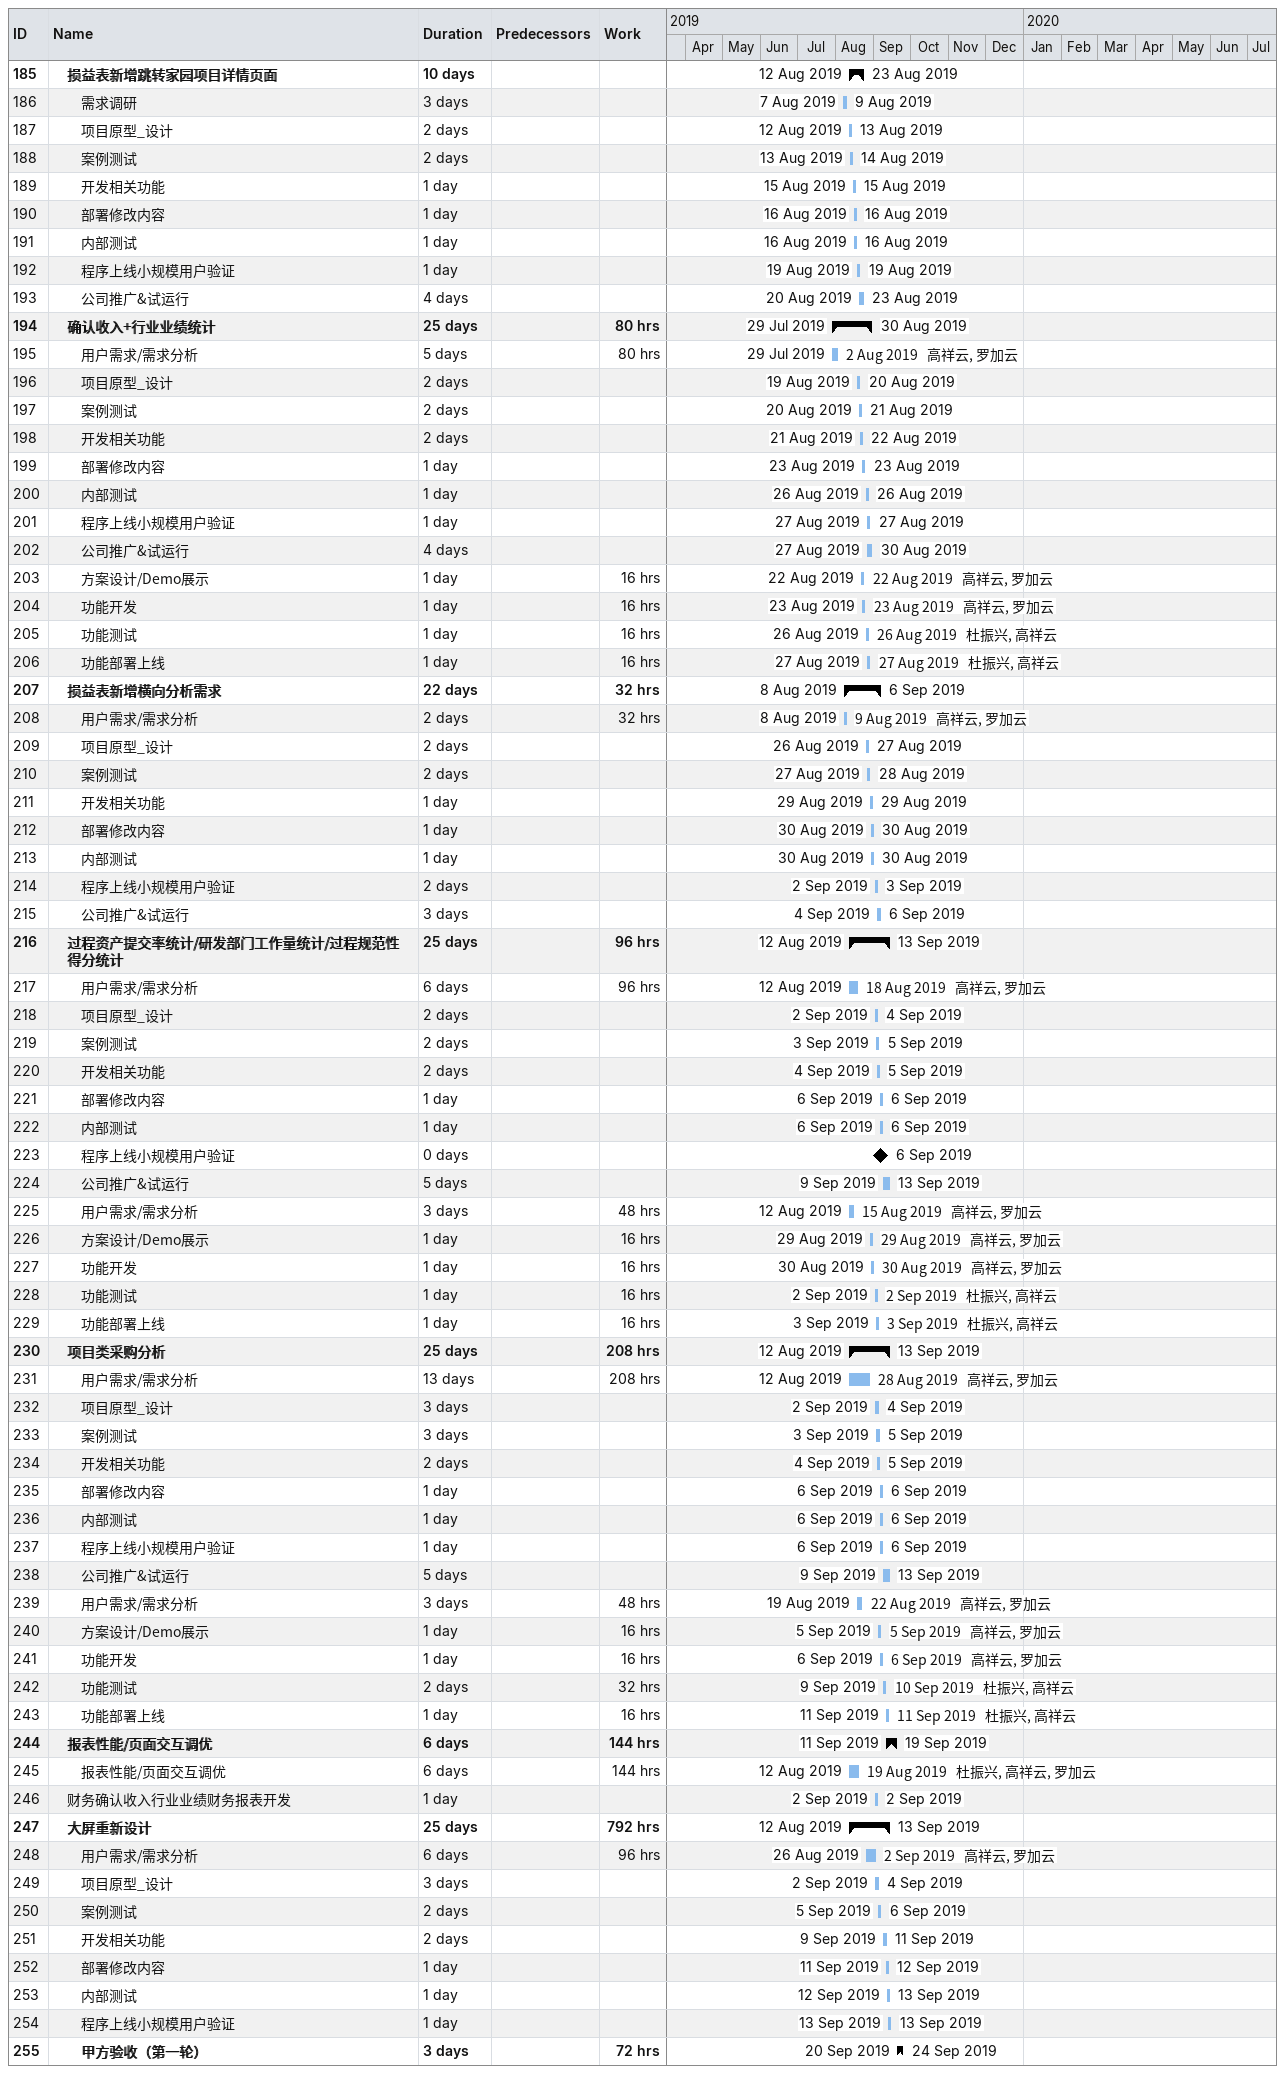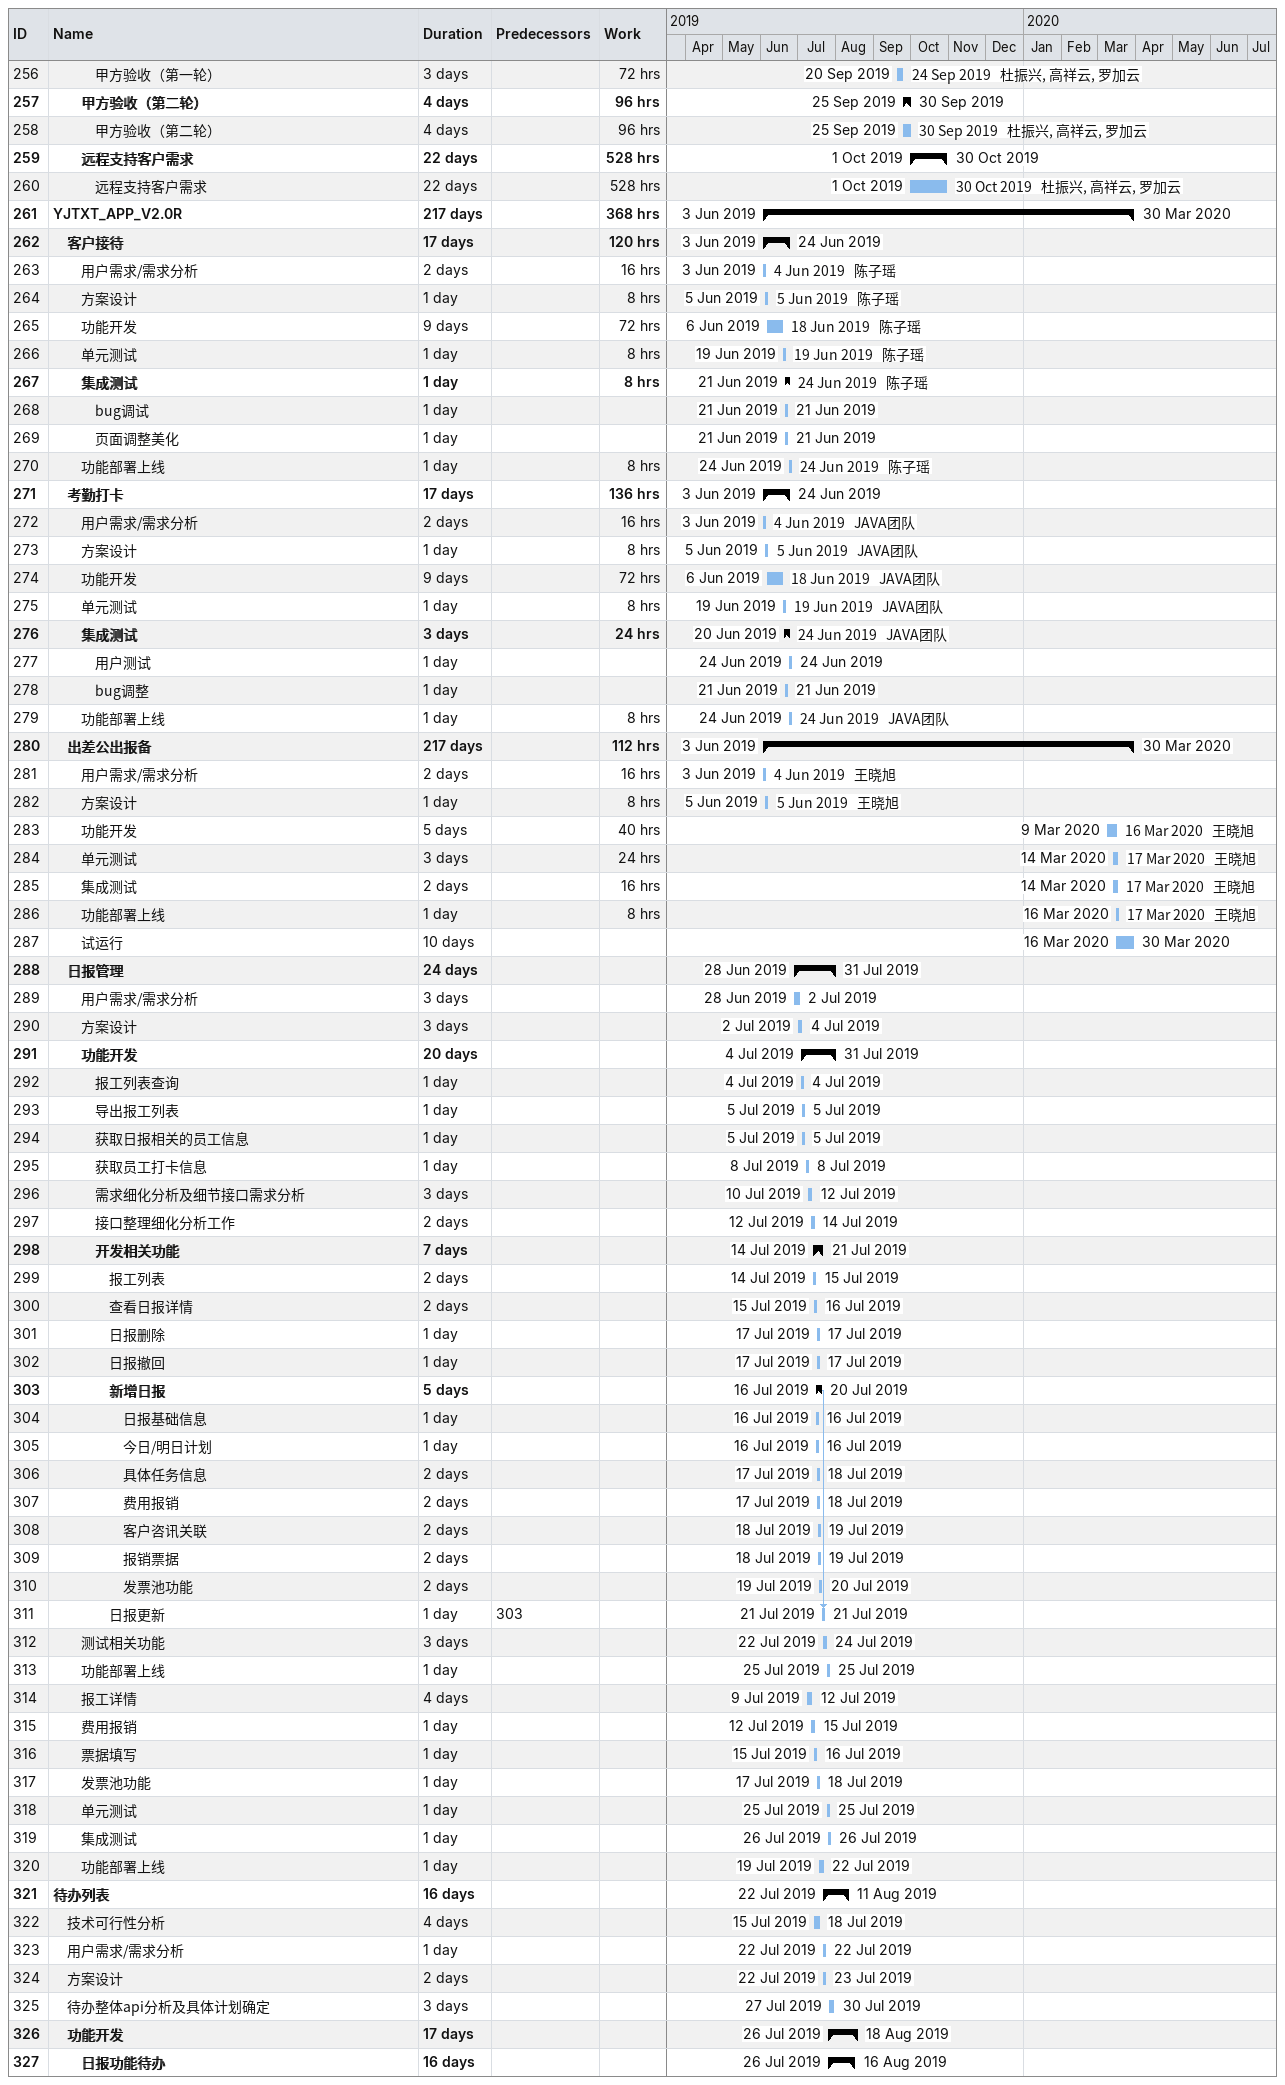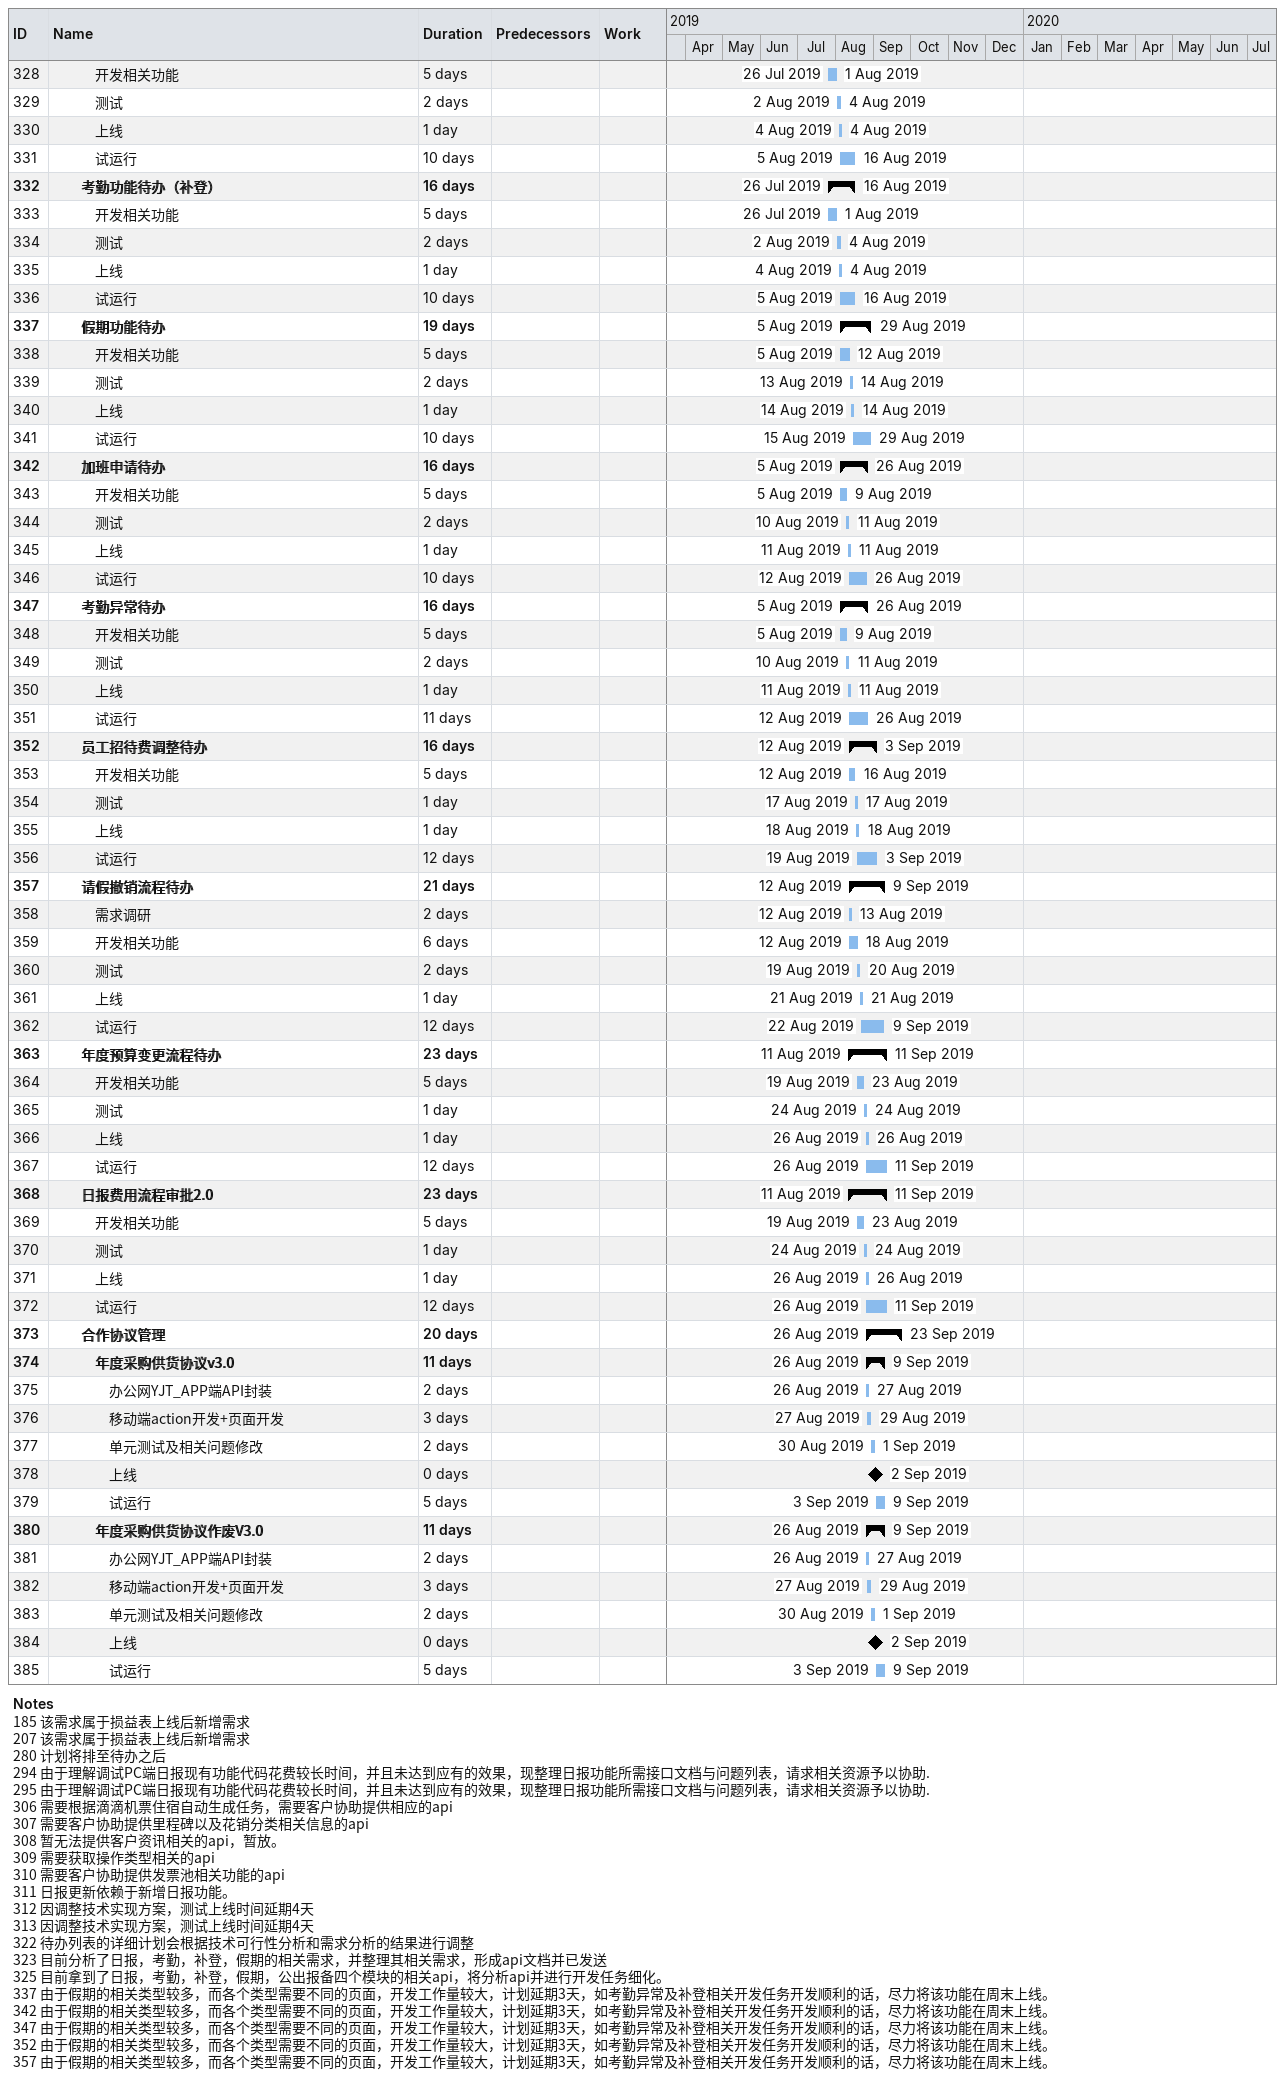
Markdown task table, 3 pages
| ID | Level | Task | Duration | Start | Finish | Predecessors | Resources | Work (h) |
|---|---|---|---|---|---|---|---|---|
| 185 | 2 | **损益表新增跳转家园项目详情页面** | 10d | 2019-08-12 | 2019-08-23 |  |  |  |
| 186 | 3 | 需求调研 | 3d | 2019-08-07 | 2019-08-09 |  |  |  |
| 187 | 3 | 项目原型_设计 | 2d | 2019-08-12 | 2019-08-13 |  |  |  |
| 188 | 3 | 案例测试 | 2d | 2019-08-13 | 2019-08-14 |  |  |  |
| 189 | 3 | 开发相关功能 | 1d | 2019-08-15 | 2019-08-15 |  |  |  |
| 190 | 3 | 部署修改内容 | 1d | 2019-08-16 | 2019-08-16 |  |  |  |
| 191 | 3 | 内部测试 | 1d | 2019-08-16 | 2019-08-16 |  |  |  |
| 192 | 3 | 程序上线小规模用户验证 | 1d | 2019-08-19 | 2019-08-19 |  |  |  |
| 193 | 3 | 公司推广&试运行 | 4d | 2019-08-20 | 2019-08-23 |  |  |  |
| 194 | 2 | **确认收入+行业业绩统计** | 25d | 2019-07-29 | 2019-08-30 |  |  | 80 |
| 195 | 3 | 用户需求/需求分析 | 5d | 2019-07-29 | 2019-08-02 |  | 高祥云, 罗加云 | 80 |
| 196 | 3 | 项目原型_设计 | 2d | 2019-08-19 | 2019-08-20 |  |  |  |
| 197 | 3 | 案例测试 | 2d | 2019-08-20 | 2019-08-21 |  |  |  |
| 198 | 3 | 开发相关功能 | 2d | 2019-08-21 | 2019-08-22 |  |  |  |
| 199 | 3 | 部署修改内容 | 1d | 2019-08-23 | 2019-08-23 |  |  |  |
| 200 | 3 | 内部测试 | 1d | 2019-08-26 | 2019-08-26 |  |  |  |
| 201 | 3 | 程序上线小规模用户验证 | 1d | 2019-08-27 | 2019-08-27 |  |  |  |
| 202 | 3 | 公司推广&试运行 | 4d | 2019-08-27 | 2019-08-30 |  |  |  |
| 203 | 3 | 方案设计/Demo展示 | 1d | 2019-08-22 | 2019-08-22 |  | 高祥云, 罗加云 | 16 |
| 204 | 3 | 功能开发 | 1d | 2019-08-23 | 2019-08-23 |  | 高祥云, 罗加云 | 16 |
| 205 | 3 | 功能测试 | 1d | 2019-08-26 | 2019-08-26 |  | 杜振兴, 高祥云 | 16 |
| 206 | 3 | 功能部署上线 | 1d | 2019-08-27 | 2019-08-27 |  | 杜振兴, 高祥云 | 16 |
| 207 | 2 | **损益表新增横向分析需求** | 22d | 2019-08-08 | 2019-09-06 |  |  | 32 |
| 208 | 3 | 用户需求/需求分析 | 2d | 2019-08-08 | 2019-08-09 |  | 高祥云, 罗加云 | 32 |
| 209 | 3 | 项目原型_设计 | 2d | 2019-08-26 | 2019-08-27 |  |  |  |
| 210 | 3 | 案例测试 | 2d | 2019-08-27 | 2019-08-28 |  |  |  |
| 211 | 3 | 开发相关功能 | 1d | 2019-08-29 | 2019-08-29 |  |  |  |
| 212 | 3 | 部署修改内容 | 1d | 2019-08-30 | 2019-08-30 |  |  |  |
| 213 | 3 | 内部测试 | 1d | 2019-08-30 | 2019-08-30 |  |  |  |
| 214 | 3 | 程序上线小规模用户验证 | 2d | 2019-09-02 | 2019-09-03 |  |  |  |
| 215 | 3 | 公司推广&试运行 | 3d | 2019-09-04 | 2019-09-06 |  |  |  |
| 216 | 2 | **过程资产提交率统计/研发部门工作量统计/过程规范性得分统计** | 25d | 2019-08-12 | 2019-09-13 |  |  | 96 |
| 217 | 3 | 用户需求/需求分析 | 6d | 2019-08-12 | 2019-08-18 |  | 高祥云, 罗加云 | 96 |
| 218 | 3 | 项目原型_设计 | 2d | 2019-09-02 | 2019-09-04 |  |  |  |
| 219 | 3 | 案例测试 | 2d | 2019-09-03 | 2019-09-05 |  |  |  |
| 220 | 3 | 开发相关功能 | 2d | 2019-09-04 | 2019-09-05 |  |  |  |
| 221 | 3 | 部署修改内容 | 1d | 2019-09-06 | 2019-09-06 |  |  |  |
| 222 | 3 | 内部测试 | 1d | 2019-09-06 | 2019-09-06 |  |  |  |
| 223 | 3 | 程序上线小规模用户验证 | 0d | 2019-09-06 | 2019-09-06 |  |  |  |
| 224 | 3 | 公司推广&试运行 | 5d | 2019-09-09 | 2019-09-13 |  |  |  |
| 225 | 3 | 用户需求/需求分析 | 3d | 2019-08-12 | 2019-08-15 |  | 高祥云, 罗加云 | 48 |
| 226 | 3 | 方案设计/Demo展示 | 1d | 2019-08-29 | 2019-08-29 |  | 高祥云, 罗加云 | 16 |
| 227 | 3 | 功能开发 | 1d | 2019-08-30 | 2019-08-30 |  | 高祥云, 罗加云 | 16 |
| 228 | 3 | 功能测试 | 1d | 2019-09-02 | 2019-09-02 |  | 杜振兴, 高祥云 | 16 |
| 229 | 3 | 功能部署上线 | 1d | 2019-09-03 | 2019-09-03 |  | 杜振兴, 高祥云 | 16 |
| 230 | 2 | **项目类采购分析** | 25d | 2019-08-12 | 2019-09-13 |  |  | 208 |
| 231 | 3 | 用户需求/需求分析 | 13d | 2019-08-12 | 2019-08-28 |  | 高祥云, 罗加云 | 208 |
| 232 | 3 | 项目原型_设计 | 3d | 2019-09-02 | 2019-09-04 |  |  |  |
| 233 | 3 | 案例测试 | 3d | 2019-09-03 | 2019-09-05 |  |  |  |
| 234 | 3 | 开发相关功能 | 2d | 2019-09-04 | 2019-09-05 |  |  |  |
| 235 | 3 | 部署修改内容 | 1d | 2019-09-06 | 2019-09-06 |  |  |  |
| 236 | 3 | 内部测试 | 1d | 2019-09-06 | 2019-09-06 |  |  |  |
| 237 | 3 | 程序上线小规模用户验证 | 1d | 2019-09-06 | 2019-09-06 |  |  |  |
| 238 | 3 | 公司推广&试运行 | 5d | 2019-09-09 | 2019-09-13 |  |  |  |
| 239 | 3 | 用户需求/需求分析 | 3d | 2019-08-19 | 2019-08-22 |  | 高祥云, 罗加云 | 48 |
| 240 | 3 | 方案设计/Demo展示 | 1d | 2019-09-05 | 2019-09-05 |  | 高祥云, 罗加云 | 16 |
| 241 | 3 | 功能开发 | 1d | 2019-09-06 | 2019-09-06 |  | 高祥云, 罗加云 | 16 |
| 242 | 3 | 功能测试 | 2d | 2019-09-09 | 2019-09-10 |  | 杜振兴, 高祥云 | 32 |
| 243 | 3 | 功能部署上线 | 1d | 2019-09-11 | 2019-09-11 |  | 杜振兴, 高祥云 | 16 |
| 244 | 2 | **报表性能/页面交互调优** | 6d | 2019-09-11 | 2019-09-19 |  |  | 144 |
| 245 | 3 | 报表性能/页面交互调优 | 6d | 2019-08-12 | 2019-08-19 |  | 杜振兴, 高祥云, 罗加云 | 144 |
| 246 | 2 | 财务确认收入行业业绩财务报表开发 | 1d | 2019-09-02 | 2019-09-02 |  |  |  |
| 247 | 2 | **大屏重新设计** | 25d | 2019-08-12 | 2019-09-13 |  |  | 792 |
| 248 | 3 | 用户需求/需求分析 | 6d | 2019-08-26 | 2019-09-02 |  | 高祥云, 罗加云 | 96 |
| 249 | 3 | 项目原型_设计 | 3d | 2019-09-02 | 2019-09-04 |  |  |  |
| 250 | 3 | 案例测试 | 2d | 2019-09-05 | 2019-09-06 |  |  |  |
| 251 | 3 | 开发相关功能 | 2d | 2019-09-09 | 2019-09-11 |  |  |  |
| 252 | 3 | 部署修改内容 | 1d | 2019-09-11 | 2019-09-12 |  |  |  |
| 253 | 3 | 内部测试 | 1d | 2019-09-12 | 2019-09-13 |  |  |  |
| 254 | 3 | 程序上线小规模用户验证 | 1d | 2019-09-13 | 2019-09-13 |  |  |  |
| 255 | 3 | **甲方验收（第一轮）** | 3d | 2019-09-20 | 2019-09-24 |  |  | 72 |
| 256 | 4 | 甲方验收（第一轮） | 3d | 2019-09-20 | 2019-09-24 |  | 杜振兴, 高祥云, 罗加云 | 72 |
| 257 | 3 | **甲方验收（第二轮）** | 4d | 2019-09-25 | 2019-09-30 |  |  | 96 |
| 258 | 4 | 甲方验收（第二轮） | 4d | 2019-09-25 | 2019-09-30 |  | 杜振兴, 高祥云, 罗加云 | 96 |
| 259 | 3 | **远程支持客户需求** | 22d | 2019-10-01 | 2019-10-30 |  |  | 528 |
| 260 | 4 | 远程支持客户需求 | 22d | 2019-10-01 | 2019-10-30 |  | 杜振兴, 高祥云, 罗加云 | 528 |
| 261 | 1 | **YJTXT_APP_V2.0R** | 217d | 2019-06-03 | 2020-03-30 |  |  | 368 |
| 262 | 2 | **客户接待** | 17d | 2019-06-03 | 2019-06-24 |  |  | 120 |
| 263 | 3 | 用户需求/需求分析 | 2d | 2019-06-03 | 2019-06-04 |  | 陈子瑶 | 16 |
| 264 | 3 | 方案设计 | 1d | 2019-06-05 | 2019-06-05 |  | 陈子瑶 | 8 |
| 265 | 3 | 功能开发 | 9d | 2019-06-06 | 2019-06-18 |  | 陈子瑶 | 72 |
| 266 | 3 | 单元测试 | 1d | 2019-06-19 | 2019-06-19 |  | 陈子瑶 | 8 |
| 267 | 3 | **集成测试** | 1d | 2019-06-21 | 2019-06-24 |  | 陈子瑶 | 8 |
| 268 | 4 | bug调试 | 1d | 2019-06-21 | 2019-06-21 |  |  |  |
| 269 | 4 | 页面调整美化 | 1d | 2019-06-21 | 2019-06-21 |  |  |  |
| 270 | 3 | 功能部署上线 | 1d | 2019-06-24 | 2019-06-24 |  | 陈子瑶 | 8 |
| 271 | 2 | **考勤打卡** | 17d | 2019-06-03 | 2019-06-24 |  |  | 136 |
| 272 | 3 | 用户需求/需求分析 | 2d | 2019-06-03 | 2019-06-04 |  | JAVA团队 | 16 |
| 273 | 3 | 方案设计 | 1d | 2019-06-05 | 2019-06-05 |  | JAVA团队 | 8 |
| 274 | 3 | 功能开发 | 9d | 2019-06-06 | 2019-06-18 |  | JAVA团队 | 72 |
| 275 | 3 | 单元测试 | 1d | 2019-06-19 | 2019-06-19 |  | JAVA团队 | 8 |
| 276 | 3 | **集成测试** | 3d | 2019-06-20 | 2019-06-24 |  | JAVA团队 | 24 |
| 277 | 4 | 用户测试 | 1d | 2019-06-24 | 2019-06-24 |  |  |  |
| 278 | 4 | bug调整 | 1d | 2019-06-21 | 2019-06-21 |  |  |  |
| 279 | 3 | 功能部署上线 | 1d | 2019-06-24 | 2019-06-24 |  | JAVA团队 | 8 |
| 280 | 2 | **出差公出报备** | 217d | 2019-06-03 | 2020-03-30 |  |  | 112 |
| 281 | 3 | 用户需求/需求分析 | 2d | 2019-06-03 | 2019-06-04 |  | 王晓旭 | 16 |
| 282 | 3 | 方案设计 | 1d | 2019-06-05 | 2019-06-05 |  | 王晓旭 | 8 |
| 283 | 3 | 功能开发 | 5d | 2020-03-09 | 2020-03-16 |  | 王晓旭 | 40 |
| 284 | 3 | 单元测试 | 3d | 2020-03-14 | 2020-03-17 |  | 王晓旭 | 24 |
| 285 | 3 | 集成测试 | 2d | 2020-03-14 | 2020-03-17 |  | 王晓旭 | 16 |
| 286 | 3 | 功能部署上线 | 1d | 2020-03-16 | 2020-03-17 |  | 王晓旭 | 8 |
| 287 | 3 | 试运行 | 10d | 2020-03-16 | 2020-03-30 |  |  |  |
| 288 | 2 | **日报管理** | 24d | 2019-06-28 | 2019-07-31 |  |  |  |
| 289 | 3 | 用户需求/需求分析 | 3d | 2019-06-28 | 2019-07-02 |  |  |  |
| 290 | 3 | 方案设计 | 3d | 2019-07-02 | 2019-07-04 |  |  |  |
| 291 | 3 | **功能开发** | 20d | 2019-07-04 | 2019-07-31 |  |  |  |
| 292 | 4 | 报工列表查询 | 1d | 2019-07-04 | 2019-07-04 |  |  |  |
| 293 | 4 | 导出报工列表 | 1d | 2019-07-05 | 2019-07-05 |  |  |  |
| 294 | 4 | 获取日报相关的员工信息 | 1d | 2019-07-05 | 2019-07-05 |  |  |  |
| 295 | 4 | 获取员工打卡信息 | 1d | 2019-07-08 | 2019-07-08 |  |  |  |
| 296 | 4 | 需求细化分析及细节接口需求分析 | 3d | 2019-07-10 | 2019-07-12 |  |  |  |
| 297 | 4 | 接口整理细化分析工作 | 2d | 2019-07-12 | 2019-07-14 |  |  |  |
| 298 | 4 | **开发相关功能** | 7d | 2019-07-14 | 2019-07-21 |  |  |  |
| 299 | 5 | 报工列表 | 2d | 2019-07-14 | 2019-07-15 |  |  |  |
| 300 | 5 | 查看日报详情 | 2d | 2019-07-15 | 2019-07-16 |  |  |  |
| 301 | 5 | 日报删除 | 1d | 2019-07-17 | 2019-07-17 |  |  |  |
| 302 | 5 | 日报撤回 | 1d | 2019-07-17 | 2019-07-17 |  |  |  |
| 303 | 5 | **新增日报** | 5d | 2019-07-16 | 2019-07-20 |  |  |  |
| 304 | 6 | 日报基础信息 | 1d | 2019-07-16 | 2019-07-16 |  |  |  |
| 305 | 6 | 今日/明日计划 | 1d | 2019-07-16 | 2019-07-16 |  |  |  |
| 306 | 6 | 具体任务信息 | 2d | 2019-07-17 | 2019-07-18 |  |  |  |
| 307 | 6 | 费用报销 | 2d | 2019-07-17 | 2019-07-18 |  |  |  |
| 308 | 6 | 客户咨讯关联 | 2d | 2019-07-18 | 2019-07-19 |  |  |  |
| 309 | 6 | 报销票据 | 2d | 2019-07-18 | 2019-07-19 |  |  |  |
| 310 | 6 | 发票池功能 | 2d | 2019-07-19 | 2019-07-20 |  |  |  |
| 311 | 5 | 日报更新 | 1d | 2019-07-21 | 2019-07-21 | 303 |  |  |
| 312 | 3 | 测试相关功能 | 3d | 2019-07-22 | 2019-07-24 |  |  |  |
| 313 | 3 | 功能部署上线 | 1d | 2019-07-25 | 2019-07-25 |  |  |  |
| 314 | 3 | 报工详情 | 4d | 2019-07-09 | 2019-07-12 |  |  |  |
| 315 | 3 | 费用报销 | 1d | 2019-07-12 | 2019-07-15 |  |  |  |
| 316 | 3 | 票据填写 | 1d | 2019-07-15 | 2019-07-16 |  |  |  |
| 317 | 3 | 发票池功能 | 1d | 2019-07-17 | 2019-07-18 |  |  |  |
| 318 | 3 | 单元测试 | 1d | 2019-07-25 | 2019-07-25 |  |  |  |
| 319 | 3 | 集成测试 | 1d | 2019-07-26 | 2019-07-26 |  |  |  |
| 320 | 3 | 功能部署上线 | 1d | 2019-07-19 | 2019-07-22 |  |  |  |
| 321 | 1 | **待办列表** | 16d | 2019-07-22 | 2019-08-11 |  |  |  |
| 322 | 2 | 技术可行性分析 | 4d | 2019-07-15 | 2019-07-18 |  |  |  |
| 323 | 2 | 用户需求/需求分析 | 1d | 2019-07-22 | 2019-07-22 |  |  |  |
| 324 | 2 | 方案设计 | 2d | 2019-07-22 | 2019-07-23 |  |  |  |
| 325 | 2 | 待办整体api分析及具体计划确定 | 3d | 2019-07-27 | 2019-07-30 |  |  |  |
| 326 | 2 | **功能开发** | 17d | 2019-07-26 | 2019-08-18 |  |  |  |
| 327 | 3 | **日报功能待办** | 16d | 2019-07-26 | 2019-08-16 |  |  |  |
| 328 | 4 | 开发相关功能 | 5d | 2019-07-26 | 2019-08-01 |  |  |  |
| 329 | 4 | 测试 | 2d | 2019-08-02 | 2019-08-04 |  |  |  |
| 330 | 4 | 上线 | 1d | 2019-08-04 | 2019-08-04 |  |  |  |
| 331 | 4 | 试运行 | 10d | 2019-08-05 | 2019-08-16 |  |  |  |
| 332 | 3 | **考勤功能待办（补登）** | 16d | 2019-07-26 | 2019-08-16 |  |  |  |
| 333 | 4 | 开发相关功能 | 5d | 2019-07-26 | 2019-08-01 |  |  |  |
| 334 | 4 | 测试 | 2d | 2019-08-02 | 2019-08-04 |  |  |  |
| 335 | 4 | 上线 | 1d | 2019-08-04 | 2019-08-04 |  |  |  |
| 336 | 4 | 试运行 | 10d | 2019-08-05 | 2019-08-16 |  |  |  |
| 337 | 3 | **假期功能待办** | 19d | 2019-08-05 | 2019-08-29 |  |  |  |
| 338 | 4 | 开发相关功能 | 5d | 2019-08-05 | 2019-08-12 |  |  |  |
| 339 | 4 | 测试 | 2d | 2019-08-13 | 2019-08-14 |  |  |  |
| 340 | 4 | 上线 | 1d | 2019-08-14 | 2019-08-14 |  |  |  |
| 341 | 4 | 试运行 | 10d | 2019-08-15 | 2019-08-29 |  |  |  |
| 342 | 3 | **加班申请待办** | 16d | 2019-08-05 | 2019-08-26 |  |  |  |
| 343 | 4 | 开发相关功能 | 5d | 2019-08-05 | 2019-08-09 |  |  |  |
| 344 | 4 | 测试 | 2d | 2019-08-10 | 2019-08-11 |  |  |  |
| 345 | 4 | 上线 | 1d | 2019-08-11 | 2019-08-11 |  |  |  |
| 346 | 4 | 试运行 | 10d | 2019-08-12 | 2019-08-26 |  |  |  |
| 347 | 3 | **考勤异常待办** | 16d | 2019-08-05 | 2019-08-26 |  |  |  |
| 348 | 4 | 开发相关功能 | 5d | 2019-08-05 | 2019-08-09 |  |  |  |
| 349 | 4 | 测试 | 2d | 2019-08-10 | 2019-08-11 |  |  |  |
| 350 | 4 | 上线 | 1d | 2019-08-11 | 2019-08-11 |  |  |  |
| 351 | 4 | 试运行 | 11d | 2019-08-12 | 2019-08-26 |  |  |  |
| 352 | 3 | **员工招待费调整待办** | 16d | 2019-08-12 | 2019-09-03 |  |  |  |
| 353 | 4 | 开发相关功能 | 5d | 2019-08-12 | 2019-08-16 |  |  |  |
| 354 | 4 | 测试 | 1d | 2019-08-17 | 2019-08-17 |  |  |  |
| 355 | 4 | 上线 | 1d | 2019-08-18 | 2019-08-18 |  |  |  |
| 356 | 4 | 试运行 | 12d | 2019-08-19 | 2019-09-03 |  |  |  |
| 357 | 3 | **请假撤销流程待办** | 21d | 2019-08-12 | 2019-09-09 |  |  |  |
| 358 | 4 | 需求调研 | 2d | 2019-08-12 | 2019-08-13 |  |  |  |
| 359 | 4 | 开发相关功能 | 6d | 2019-08-12 | 2019-08-18 |  |  |  |
| 360 | 4 | 测试 | 2d | 2019-08-19 | 2019-08-20 |  |  |  |
| 361 | 4 | 上线 | 1d | 2019-08-21 | 2019-08-21 |  |  |  |
| 362 | 4 | 试运行 | 12d | 2019-08-22 | 2019-09-09 |  |  |  |
| 363 | 3 | **年度预算变更流程待办** | 23d | 2019-08-11 | 2019-09-11 |  |  |  |
| 364 | 4 | 开发相关功能 | 5d | 2019-08-19 | 2019-08-23 |  |  |  |
| 365 | 4 | 测试 | 1d | 2019-08-24 | 2019-08-24 |  |  |  |
| 366 | 4 | 上线 | 1d | 2019-08-26 | 2019-08-26 |  |  |  |
| 367 | 4 | 试运行 | 12d | 2019-08-26 | 2019-09-11 |  |  |  |
| 368 | 3 | **日报费用流程审批2.0** | 23d | 2019-08-11 | 2019-09-11 |  |  |  |
| 369 | 4 | 开发相关功能 | 5d | 2019-08-19 | 2019-08-23 |  |  |  |
| 370 | 4 | 测试 | 1d | 2019-08-24 | 2019-08-24 |  |  |  |
| 371 | 4 | 上线 | 1d | 2019-08-26 | 2019-08-26 |  |  |  |
| 372 | 4 | 试运行 | 12d | 2019-08-26 | 2019-09-11 |  |  |  |
| 373 | 3 | **合作协议管理** | 20d | 2019-08-26 | 2019-09-23 |  |  |  |
| 374 | 4 | **年度采购供货协议v3.0** | 11d | 2019-08-26 | 2019-09-09 |  |  |  |
| 375 | 5 | 办公网YJT_APP端API封装 | 2d | 2019-08-26 | 2019-08-27 |  |  |  |
| 376 | 5 | 移动端action开发+页面开发 | 3d | 2019-08-27 | 2019-08-29 |  |  |  |
| 377 | 5 | 单元测试及相关问题修改 | 2d | 2019-08-30 | 2019-09-01 |  |  |  |
| 378 | 5 | 上线 | 0d | 2019-09-02 | 2019-09-02 |  |  |  |
| 379 | 5 | 试运行 | 5d | 2019-09-03 | 2019-09-09 |  |  |  |
| 380 | 4 | **年度采购供货协议作废V3.0** | 11d | 2019-08-26 | 2019-09-09 |  |  |  |
| 381 | 5 | 办公网YJT_APP端API封装 | 2d | 2019-08-26 | 2019-08-27 |  |  |  |
| 382 | 5 | 移动端action开发+页面开发 | 3d | 2019-08-27 | 2019-08-29 |  |  |  |
| 383 | 5 | 单元测试及相关问题修改 | 2d | 2019-08-30 | 2019-09-01 |  |  |  |
| 384 | 5 | 上线 | 0d | 2019-09-02 | 2019-09-02 |  |  |  |
| 385 | 5 | 试运行 | 5d | 2019-09-03 | 2019-09-09 |  |  |  |

Notes
- 185: 该需求属于损益表上线后新增需求
- 207: 该需求属于损益表上线后新增需求
- 280: 计划将排至待办之后
- 294: 由于理解调试PC端日报现有功能代码花费较长时间，并且未达到应有的效果，现整理日报功能所需接口文档与问题列表，请求相关资源予以协助.
- 295: 由于理解调试PC端日报现有功能代码花费较长时间，并且未达到应有的效果，现整理日报功能所需接口文档与问题列表，请求相关资源予以协助.
- 306: 需要根据滴滴机票住宿自动生成任务，需要客户协助提供相应的api
- 307: 需要客户协助提供里程碑以及花销分类相关信息的api
- 308: 暂无法提供客户资讯相关的api，暂放。
- 309: 需要获取操作类型相关的api
- 310: 需要客户协助提供发票池相关功能的api
- 311: 日报更新依赖于新增日报功能。
- 312: 因调整技术实现方案，测试上线时间延期4天
- 313: 因调整技术实现方案，测试上线时间延期4天
- 322: 待办列表的详细计划会根据技术可行性分析和需求分析的结果进行调整
- 323: 目前分析了日报，考勤，补登，假期的相关需求，并整理其相关需求，形成api文档并已发送
- 325: 目前拿到了日报，考勤，补登，假期，公出报备四个模块的相关api，将分析api并进行开发任务细化。
- 337: 由于假期的相关类型较多，而各个类型需要不同的页面，开发工作量较大，计划延期3天，如考勤异常及补登相关开发任务开发顺利的话，尽力将该功能在周末上线。
- 342: 由于假期的相关类型较多，而各个类型需要不同的页面，开发工作量较大，计划延期3天，如考勤异常及补登相关开发任务开发顺利的话，尽力将该功能在周末上线。
- 347: 由于假期的相关类型较多，而各个类型需要不同的页面，开发工作量较大，计划延期3天，如考勤异常及补登相关开发任务开发顺利的话，尽力将该功能在周末上线。
- 352: 由于假期的相关类型较多，而各个类型需要不同的页面，开发工作量较大，计划延期3天，如考勤异常及补登相关开发任务开发顺利的话，尽力将该功能在周末上线。
- 357: 由于假期的相关类型较多，而各个类型需要不同的页面，开发工作量较大，计划延期3天，如考勤异常及补登相关开发任务开发顺利的话，尽力将该功能在周末上线。
